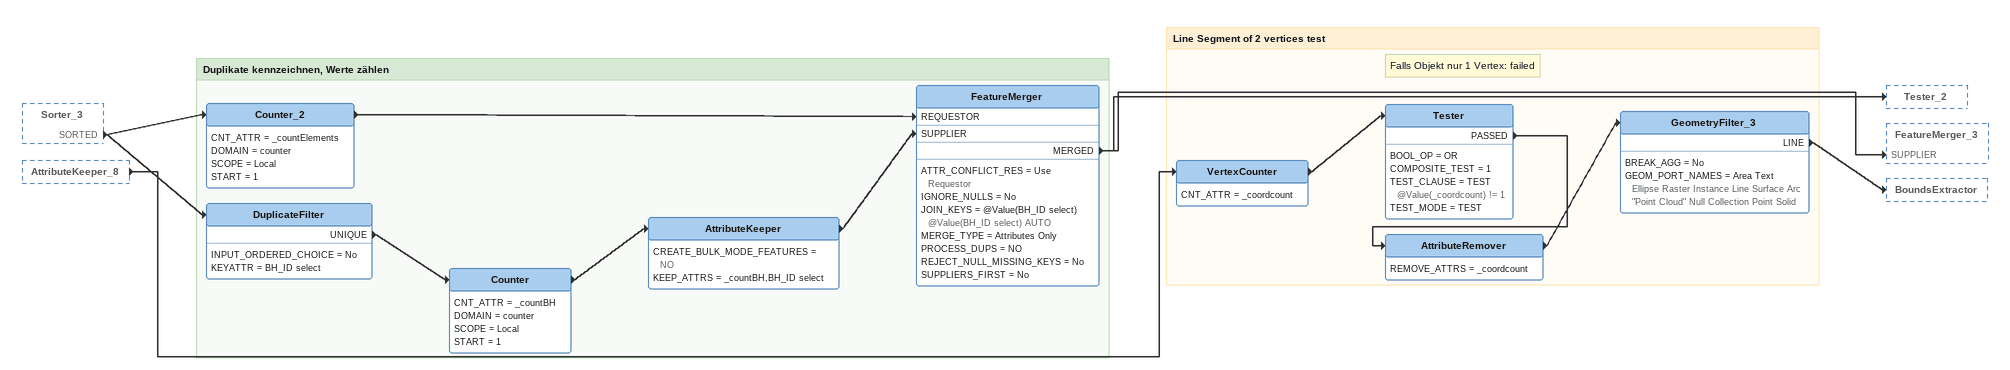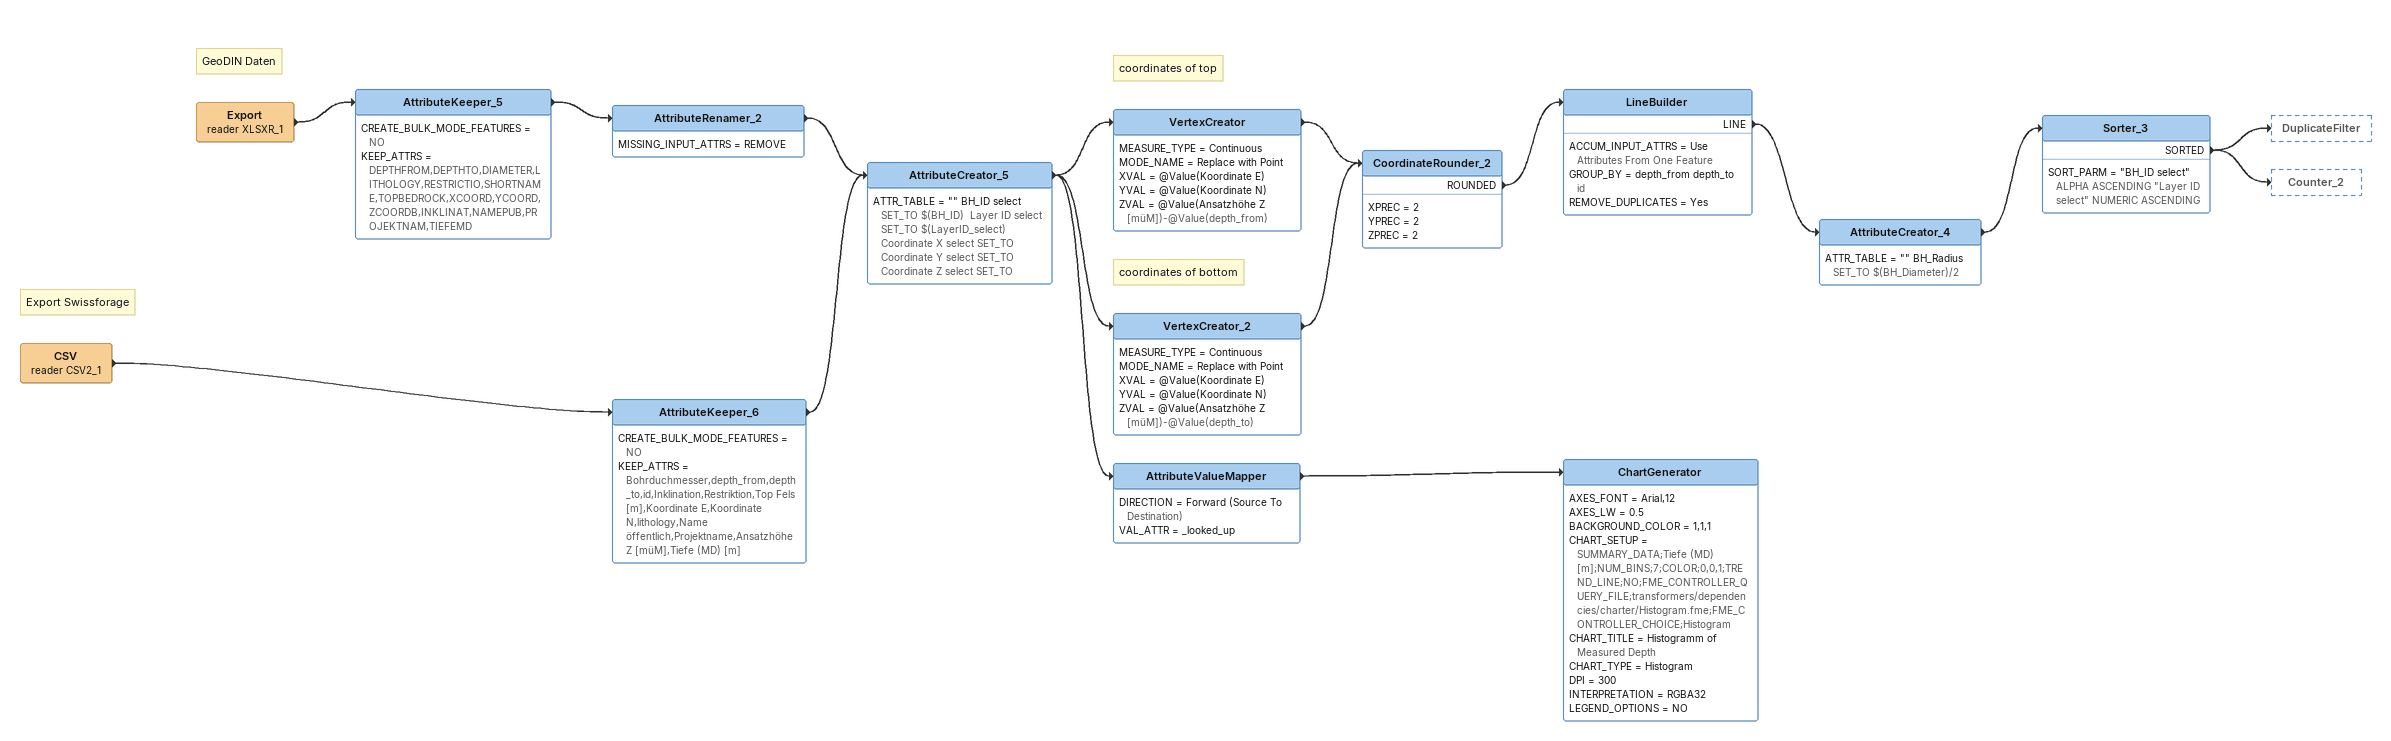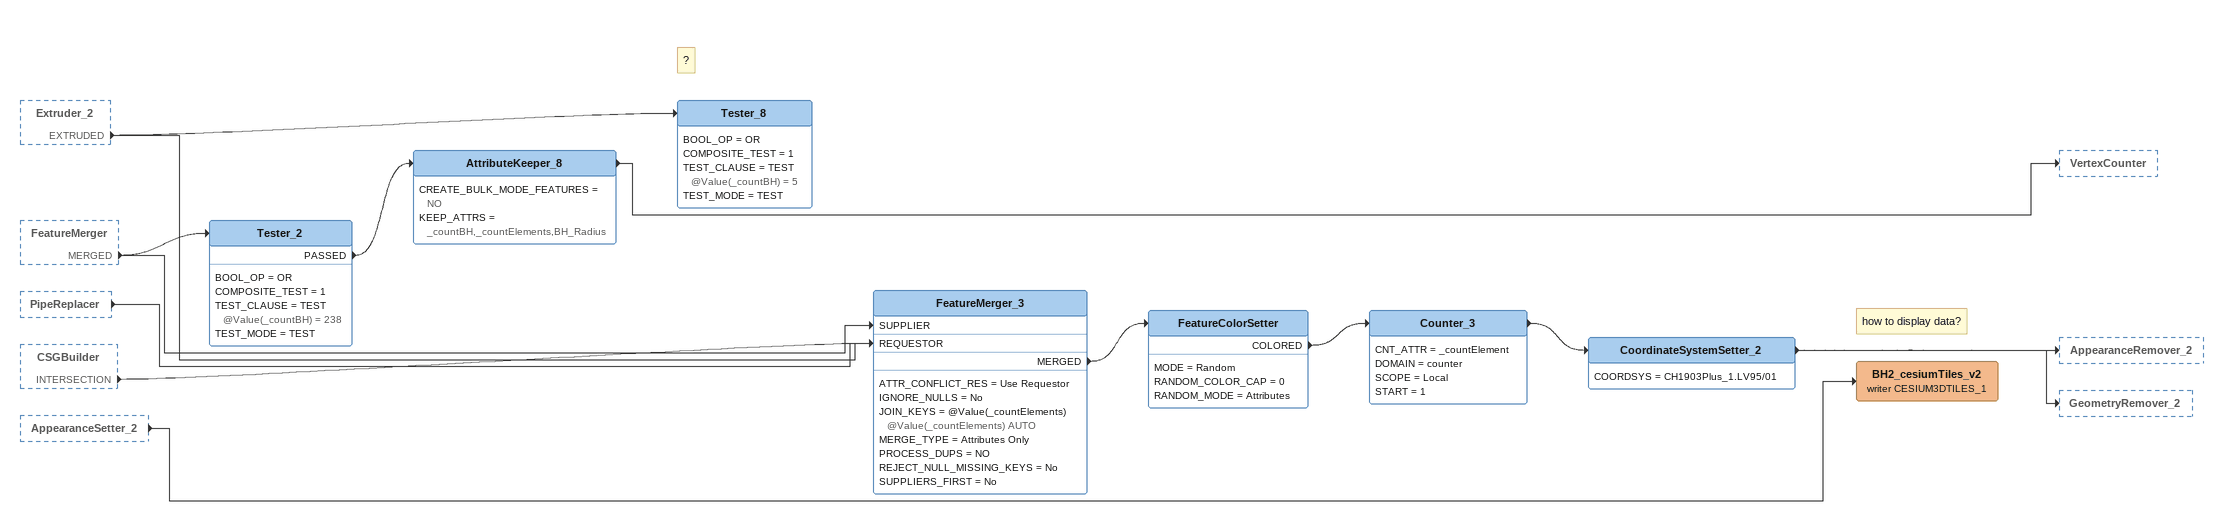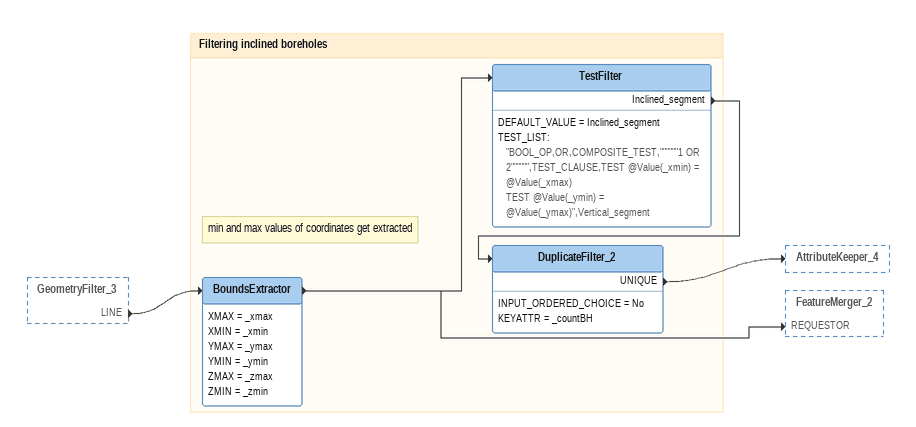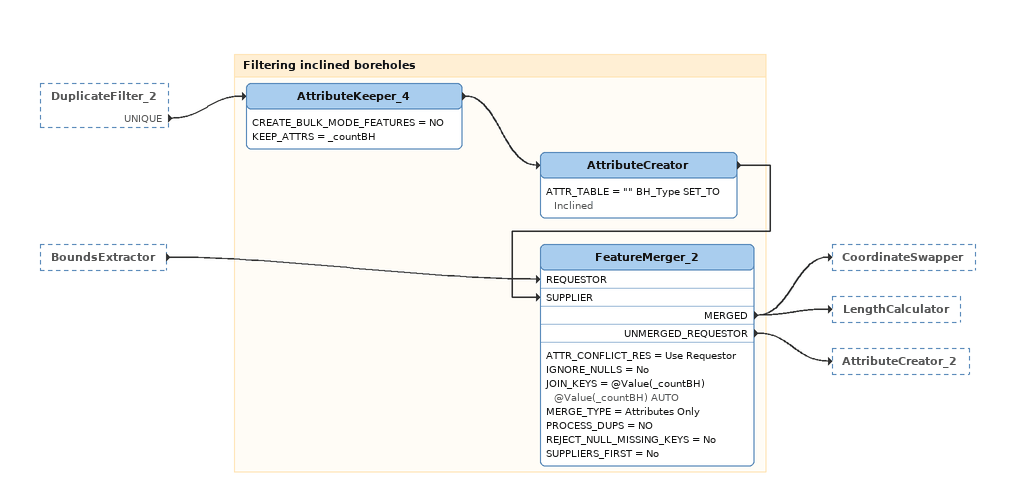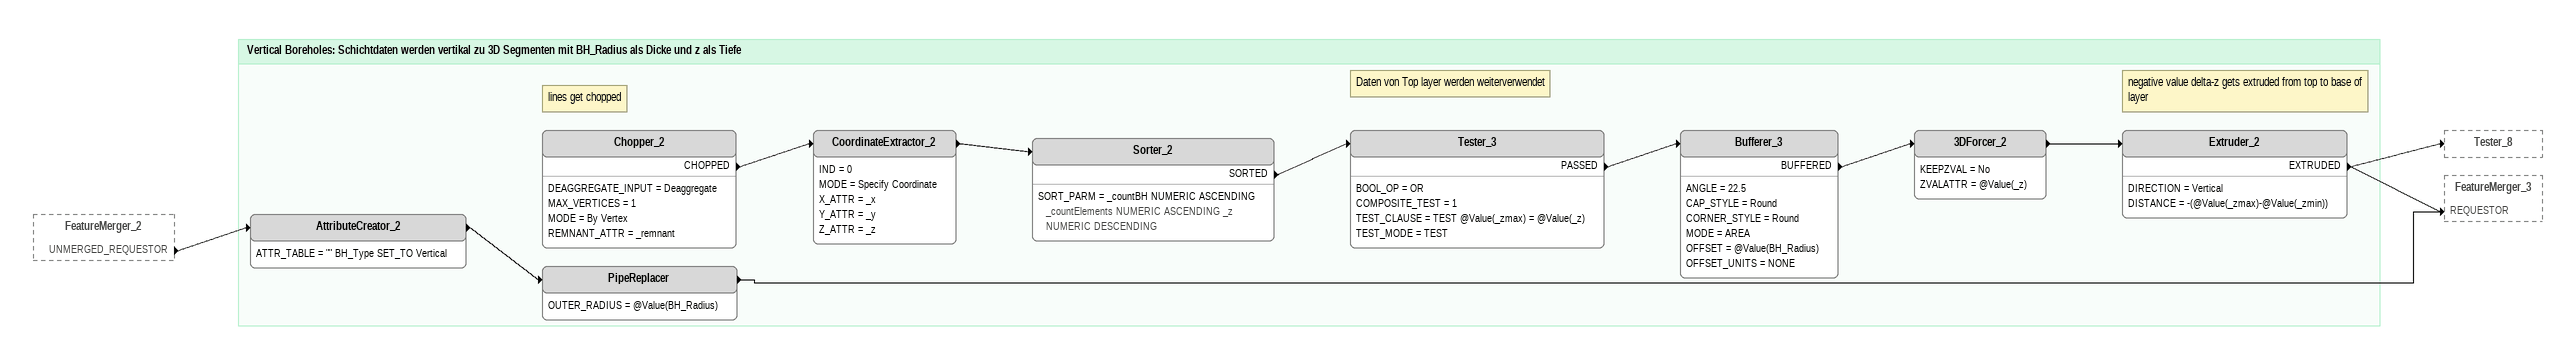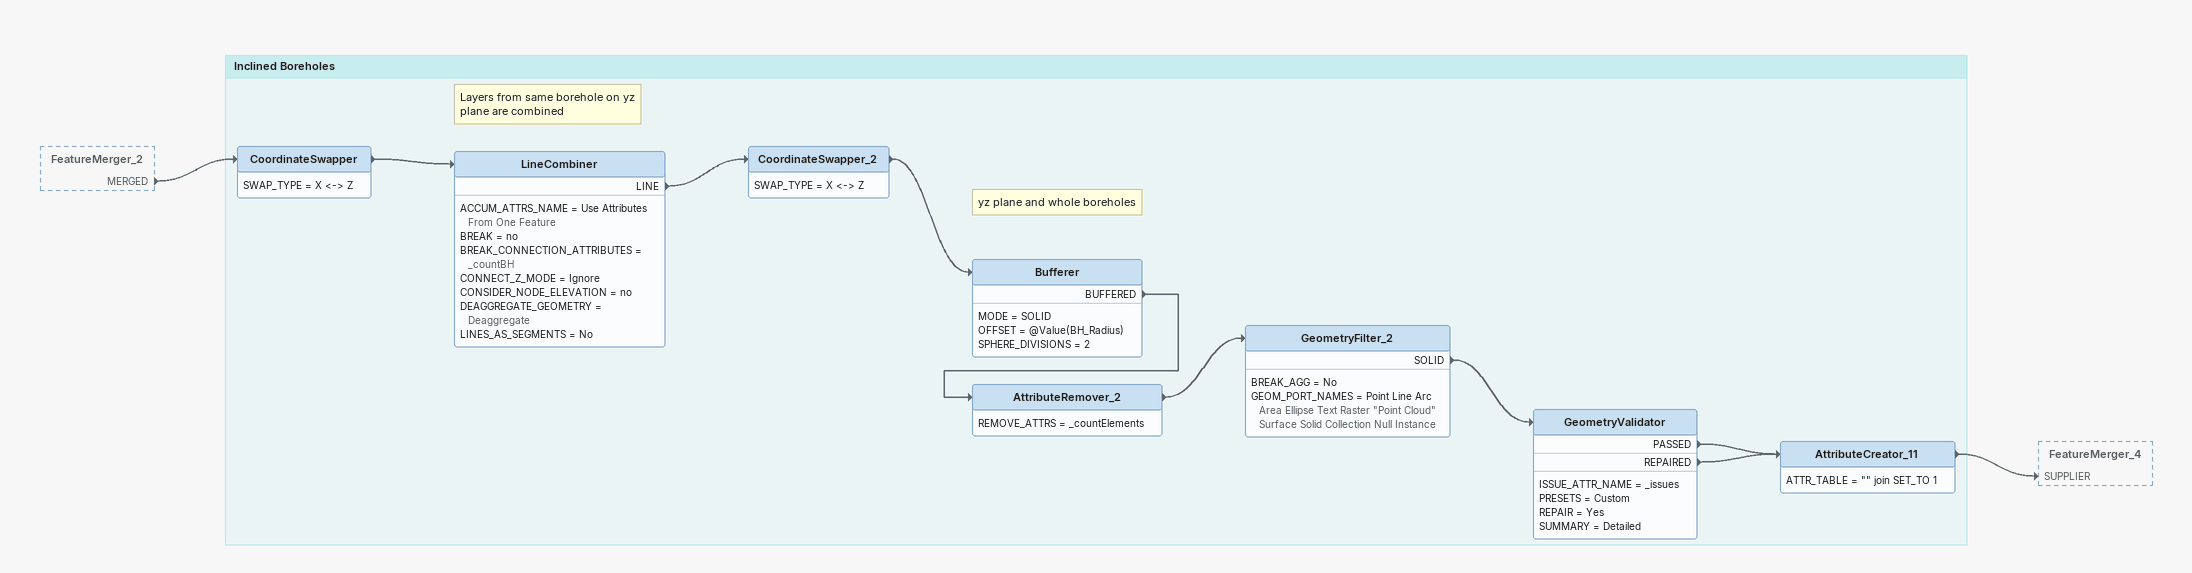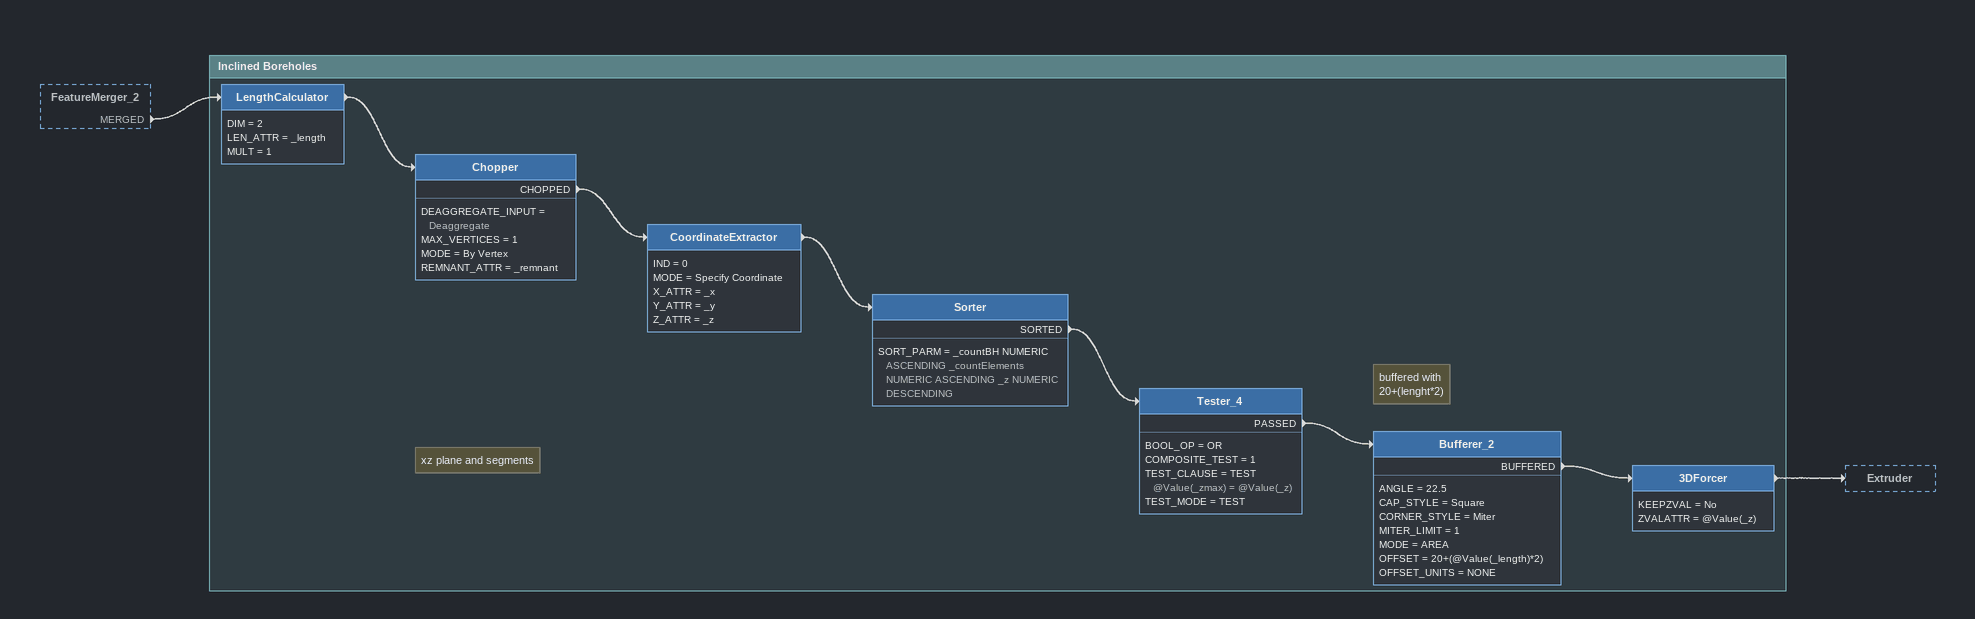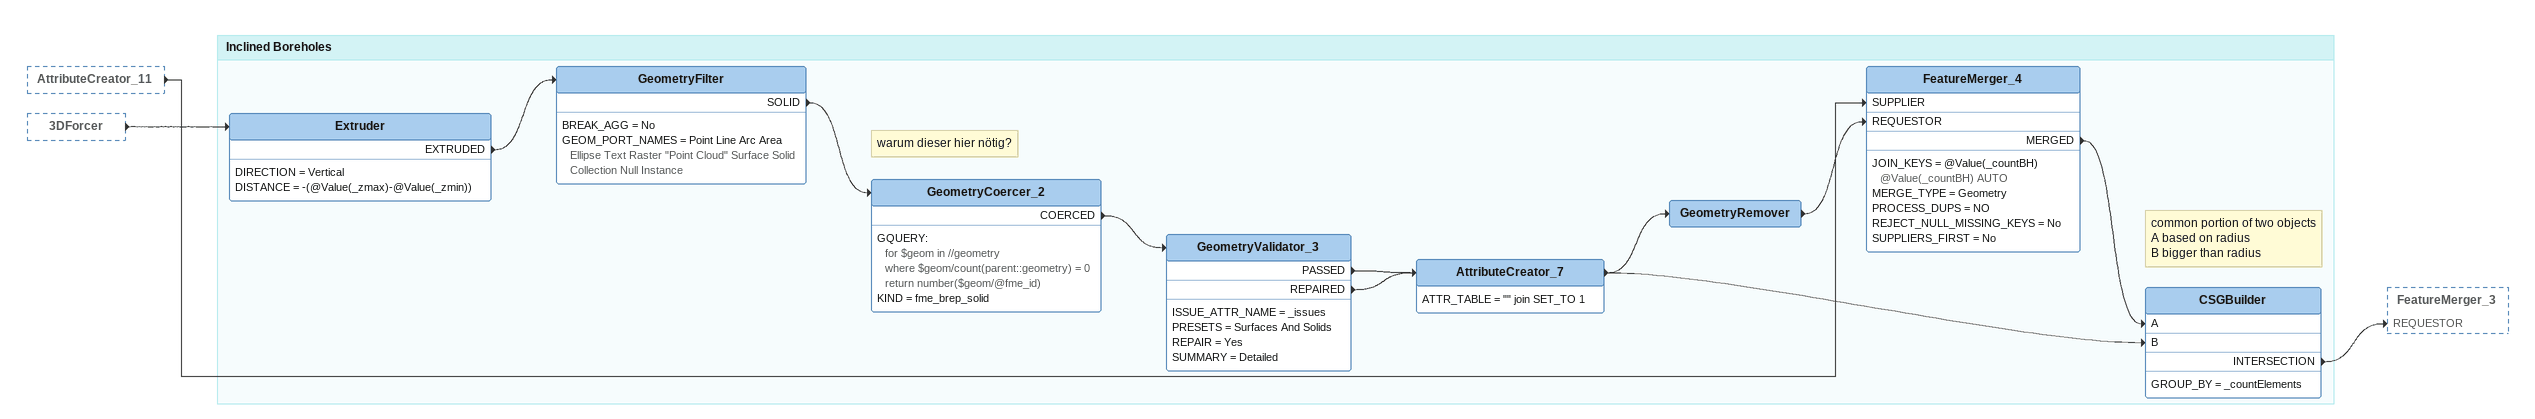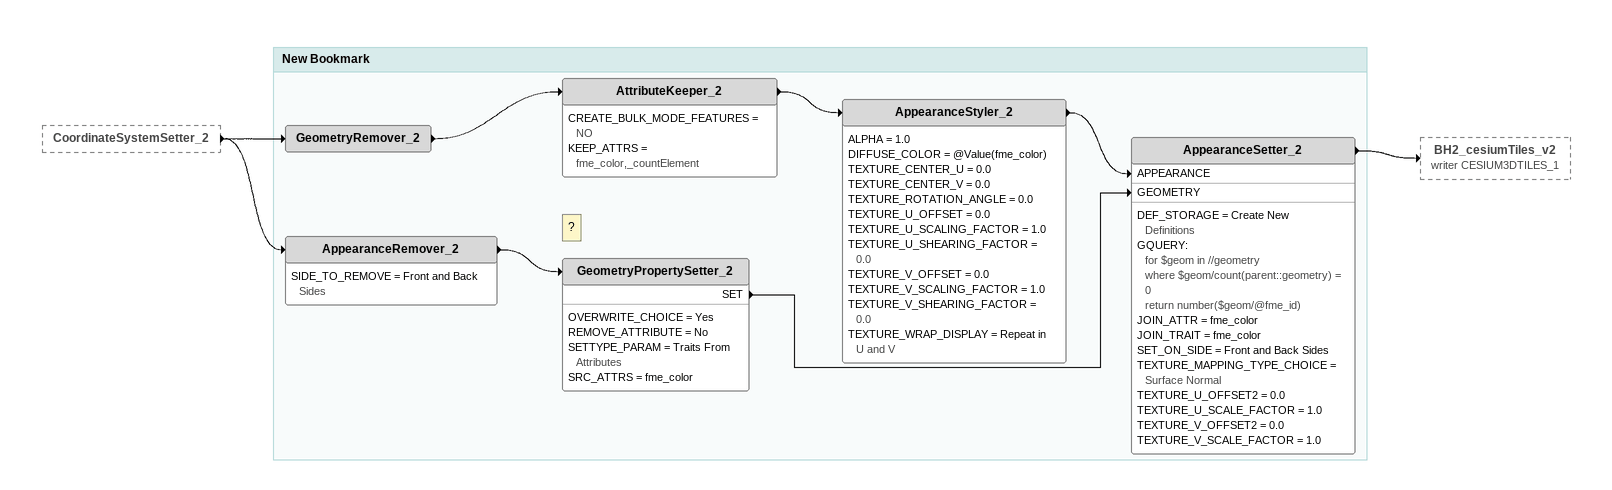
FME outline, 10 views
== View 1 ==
Sorter_3 [outside]
    SORTED -> DuplicateFilter
    SORTED -> Counter_2
AttributeKeeper_8 [outside]
    -> VertexCounter

Bookmark: Duplikate kennzeichnen, Werte zählen
Counter_2
    CNT_ATTR = _countElements
    DOMAIN = counter
    SCOPE = Local
    START = 1
    -> FeatureMerger [REQUESTOR]
DuplicateFilter
    INPUT_ORDERED_CHOICE = No
    KEYATTR = BH_ID select
    UNIQUE -> Counter
Counter
    CNT_ATTR = _countBH
    DOMAIN = counter
    SCOPE = Local
    START = 1
    -> AttributeKeeper
AttributeKeeper
    CREATE_BULK_MODE_FEATURES = NO
    KEEP_ATTRS = _countBH,BH_ID select
    -> FeatureMerger [SUPPLIER]
FeatureMerger
    ATTR_CONFLICT_RES = Use Requestor
    IGNORE_NULLS = No
    JOIN_KEYS = @Value(BH_ID select) @Value(BH_ID select) AUTO
    MERGE_TYPE = Attributes Only
    PROCESS_DUPS = NO
    REJECT_NULL_MISSING_KEYS = No
    SUPPLIERS_FIRST = No
    MERGED -> Tester_2
    MERGED -> FeatureMerger_3 [SUPPLIER]

Bookmark: Line Segment of 2 vertices test
VertexCounter
    CNT_ATTR = _coordcount
    -> Tester
Note: Falls Objekt nur 1 Vertex: failed
Tester
    BOOL_OP = OR
    COMPOSITE_TEST = 1
    TEST_CLAUSE = TEST @Value(_coordcount) != 1
    TEST_MODE = TEST
    PASSED -> AttributeRemover
AttributeRemover
    REMOVE_ATTRS = _coordcount
    -> GeometryFilter_3
GeometryFilter_3
    BREAK_AGG = No
    GEOM_PORT_NAMES = Area Text Ellipse Raster Instance Line Surface Arc "Point Cloud" Null Collection Point Solid
    LINE -> BoundsExtractor

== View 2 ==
Note: Export Swissforage
CSV (reader CSV2_1)
    -> AttributeKeeper_6
AttributeKeeper_6
    CREATE_BULK_MODE_FEATURES = NO
    KEEP_ATTRS = Bohrduchmesser,depth_from,depth_to,id,Inklination,Restriktion,Top Fels [m],Koordinate E,Koordinate N,lithology,Name öffentlich,Projektname,Ansatzhöhe Z [müM],Tiefe (MD) [m]
    -> AttributeCreator_5
Note: GeoDIN Daten
Export (reader XLSXR_1)
    -> AttributeKeeper_5
AttributeKeeper_5
    CREATE_BULK_MODE_FEATURES = NO
    KEEP_ATTRS = DEPTHFROM,DEPTHTO,DIAMETER,LITHOLOGY,RESTRICTIO,SHORTNAME,TOPBEDROCK,XCOORD,YCOORD,ZCOORDB,INKLINAT,NAMEPUB,PROJEKTNAM,TIEFEMD
    -> AttributeRenamer_2
AttributeRenamer_2
    MISSING_INPUT_ATTRS = REMOVE
    -> AttributeCreator_5
AttributeCreator_5
    ATTR_TABLE = "" BH_ID select SET_TO $(BH_ID)  Layer ID select SET_TO $(LayerID_select)  Coordinate X select SET_TO   Coordinate Y select SET_TO   Coordinate Z select SET_TO
    -> VertexCreator_2
    -> VertexCreator
    -> AttributeValueMapper
Note: coordinates of top
VertexCreator
    MEASURE_TYPE = Continuous
    MODE_NAME = Replace with Point
    XVAL = @Value(Koordinate E)
    YVAL = @Value(Koordinate N)
    ZVAL = @Value(Ansatzhöhe Z [müM])-@Value(depth_from)
    -> CoordinateRounder_2
Note: coordinates of bottom
VertexCreator_2
    MEASURE_TYPE = Continuous
    MODE_NAME = Replace with Point
    XVAL = @Value(Koordinate E)
    YVAL = @Value(Koordinate N)
    ZVAL = @Value(Ansatzhöhe Z [müM])-@Value(depth_to)
    -> CoordinateRounder_2
CoordinateRounder_2
    XPREC = 2
    YPREC = 2
    ZPREC = 2
    ROUNDED -> LineBuilder
LineBuilder
    ACCUM_INPUT_ATTRS = Use Attributes From One Feature
    GROUP_BY = depth_from depth_to id
    REMOVE_DUPLICATES = Yes
    LINE -> AttributeCreator_4
AttributeCreator_4
    ATTR_TABLE = "" BH_Radius SET_TO $(BH_Diameter)/2
    -> Sorter_3
Sorter_3
    SORT_PARM = "BH_ID select" ALPHA ASCENDING "Layer ID select" NUMERIC ASCENDING
    SORTED -> DuplicateFilter
    SORTED -> Counter_2
AttributeValueMapper
    DIRECTION = Forward (Source To Destination)
    VAL_ATTR = _looked_up
    -> ChartGenerator
ChartGenerator
    AXES_FONT = Arial,12
    AXES_LW = 0.5
    BACKGROUND_COLOR = 1,1,1
    CHART_SETUP = SUMMARY_DATA;Tiefe (MD) [m];NUM_BINS;7;COLOR;0,0,1;TREND_LINE;NO;FME_CONTROLLER_QUERY_FILE;transformers/dependencies/charter/Histogram.fme;FME_CONTROLLER_CHOICE;Histogram
    CHART_TITLE = Histogramm of Measured Depth
    CHART_TYPE = Histogram
    DPI = 300
    INTERPRETATION = RGBA32
    LEGEND_OPTIONS = NO

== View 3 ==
Extruder_2 [outside]
    EXTRUDED -> Tester_8
    EXTRUDED -> FeatureMerger_3 [REQUESTOR]
FeatureMerger [outside]
    MERGED -> Tester_2
    MERGED -> FeatureMerger_3 [SUPPLIER]
PipeReplacer [outside]
    -> FeatureMerger_3 [REQUESTOR]
CSGBuilder [outside]
    INTERSECTION -> FeatureMerger_3 [REQUESTOR]
AppearanceSetter_2 [outside]
    -> BH2_cesiumTiles_v2 (writer CESIUM3DTILES_1)
Tester_2
    BOOL_OP = OR
    COMPOSITE_TEST = 1
    TEST_CLAUSE = TEST @Value(_countBH) = 238
    TEST_MODE = TEST
    PASSED -> AttributeKeeper_8
AttributeKeeper_8
    CREATE_BULK_MODE_FEATURES = NO
    KEEP_ATTRS = _countBH,_countElements,BH_Radius
    -> VertexCounter
Note: ?
Tester_8
    BOOL_OP = OR
    COMPOSITE_TEST = 1
    TEST_CLAUSE = TEST @Value(_countBH) = 5
    TEST_MODE = TEST
FeatureMerger_3
    ATTR_CONFLICT_RES = Use Requestor
    IGNORE_NULLS = No
    JOIN_KEYS = @Value(_countElements) @Value(_countElements) AUTO
    MERGE_TYPE = Attributes Only
    PROCESS_DUPS = NO
    REJECT_NULL_MISSING_KEYS = No
    SUPPLIERS_FIRST = No
    MERGED -> FeatureColorSetter
FeatureColorSetter
    MODE = Random
    RANDOM_COLOR_CAP = 0
    RANDOM_MODE = Attributes
    COLORED -> Counter_3
Counter_3
    CNT_ATTR = _countElement
    DOMAIN = counter
    SCOPE = Local
    START = 1
    -> CoordinateSystemSetter_2
CoordinateSystemSetter_2
    COORDSYS = CH1903Plus_1.LV95/01
    -> AppearanceRemover_2
    -> GeometryRemover_2
Note: how to display data?
BH2_cesiumTiles_v2 (writer CESIUM3DTILES_1)

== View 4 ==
GeometryFilter_3 [outside]
    LINE -> BoundsExtractor

Bookmark: Filtering inclined boreholes
Note: min and max values of coordinates get extracted
BoundsExtractor
    XMAX = _xmax
    XMIN = _xmin
    YMAX = _ymax
    YMIN = _ymin
    ZMAX = _zmax
    ZMIN = _zmin
    -> TestFilter
    -> FeatureMerger_2 [REQUESTOR]
TestFilter
    DEFAULT_VALUE = Inclined_segment
    TEST_LIST:
      "BOOL_OP,OR,COMPOSITE_TEST,""""""1 OR 2"""""",TEST_CLAUSE,TEST @Value(_xmin) = @Value(_xmax)
      TEST @Value(_ymin) = @Value(_ymax)",Vertical_segment
    Inclined_segment -> DuplicateFilter_2
DuplicateFilter_2
    INPUT_ORDERED_CHOICE = No
    KEYATTR = _countBH
    UNIQUE -> AttributeKeeper_4

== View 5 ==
DuplicateFilter_2 [outside]
    UNIQUE -> AttributeKeeper_4
BoundsExtractor [outside]
    -> FeatureMerger_2 [REQUESTOR]

Bookmark: Filtering inclined boreholes
AttributeKeeper_4
    CREATE_BULK_MODE_FEATURES = NO
    KEEP_ATTRS = _countBH
    -> AttributeCreator
AttributeCreator
    ATTR_TABLE = "" BH_Type SET_TO Inclined
    -> FeatureMerger_2 [SUPPLIER]
FeatureMerger_2
    ATTR_CONFLICT_RES = Use Requestor
    IGNORE_NULLS = No
    JOIN_KEYS = @Value(_countBH) @Value(_countBH) AUTO
    MERGE_TYPE = Attributes Only
    PROCESS_DUPS = NO
    REJECT_NULL_MISSING_KEYS = No
    SUPPLIERS_FIRST = No
    MERGED -> CoordinateSwapper
    MERGED -> LengthCalculator
    UNMERGED_REQUESTOR -> AttributeCreator_2

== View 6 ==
FeatureMerger_2 [outside]
    UNMERGED_REQUESTOR -> AttributeCreator_2

Bookmark: Vertical Boreholes: Schichtdaten werden vertikal zu 3D Segmenten mit BH_Radius als Dicke und z als Tiefe
AttributeCreator_2
    ATTR_TABLE = "" BH_Type SET_TO Vertical
    -> PipeReplacer
PipeReplacer
    OUTER_RADIUS = @Value(BH_Radius)
    -> FeatureMerger_3 [REQUESTOR]
Note: lines get chopped
Chopper_2
    DEAGGREGATE_INPUT = Deaggregate
    MAX_VERTICES = 1
    MODE = By Vertex
    REMNANT_ATTR = _remnant
    CHOPPED -> CoordinateExtractor_2
CoordinateExtractor_2
    IND = 0
    MODE = Specify Coordinate
    X_ATTR = _x
    Y_ATTR = _y
    Z_ATTR = _z
    -> Sorter_2
Sorter_2
    SORT_PARM = _countBH NUMERIC ASCENDING _countElements NUMERIC ASCENDING _z NUMERIC DESCENDING
    SORTED -> Tester_3
Note: Daten von Top layer werden weiterverwendet
Tester_3
    BOOL_OP = OR
    COMPOSITE_TEST = 1
    TEST_CLAUSE = TEST @Value(_zmax) = @Value(_z)
    TEST_MODE = TEST
    PASSED -> Bufferer_3
Bufferer_3
    ANGLE = 22.5
    CAP_STYLE = Round
    CORNER_STYLE = Round
    MODE = AREA
    OFFSET = @Value(BH_Radius)
    OFFSET_UNITS = NONE
    BUFFERED -> 3DForcer_2
3DForcer_2
    KEEPZVAL = No
    ZVALATTR = @Value(_z)
    -> Extruder_2
Note: negative value delta-z gets extruded from top to base of layer
Extruder_2
    DIRECTION = Vertical
    DISTANCE = -(@Value(_zmax)-@Value(_zmin))
    EXTRUDED -> Tester_8
    EXTRUDED -> FeatureMerger_3 [REQUESTOR]

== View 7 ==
FeatureMerger_2 [outside]
    MERGED -> CoordinateSwapper

Bookmark: Inclined Boreholes
CoordinateSwapper
    SWAP_TYPE = X <-> Z
    -> LineCombiner
Note: Layers from same borehole on yz plane are combined
LineCombiner
    ACCUM_ATTRS_NAME = Use Attributes From One Feature
    BREAK = no
    BREAK_CONNECTION_ATTRIBUTES = _countBH
    CONNECT_Z_MODE = Ignore
    CONSIDER_NODE_ELEVATION = no
    DEAGGREGATE_GEOMETRY = Deaggregate
    LINES_AS_SEGMENTS = No
    LINE -> CoordinateSwapper_2
CoordinateSwapper_2
    SWAP_TYPE = X <-> Z
    -> Bufferer
Note: yz plane and whole boreholes
Bufferer
    MODE = SOLID
    OFFSET = @Value(BH_Radius)
    SPHERE_DIVISIONS = 2
    BUFFERED -> AttributeRemover_2
AttributeRemover_2
    REMOVE_ATTRS = _countElements
    -> GeometryFilter_2
GeometryFilter_2
    BREAK_AGG = No
    GEOM_PORT_NAMES = Point Line Arc Area Ellipse Text Raster "Point Cloud" Surface Solid Collection Null Instance
    SOLID -> GeometryValidator
GeometryValidator
    ISSUE_ATTR_NAME = _issues
    PRESETS = Custom
    REPAIR = Yes
    SUMMARY = Detailed
    PASSED -> AttributeCreator_11
    REPAIRED -> AttributeCreator_11
AttributeCreator_11
    ATTR_TABLE = "" join SET_TO 1
    -> FeatureMerger_4 [SUPPLIER]

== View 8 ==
FeatureMerger_2 [outside]
    MERGED -> LengthCalculator

Bookmark: Inclined Boreholes
LengthCalculator
    DIM = 2
    LEN_ATTR = _length
    MULT = 1
    -> Chopper
Chopper
    DEAGGREGATE_INPUT = Deaggregate
    MAX_VERTICES = 1
    MODE = By Vertex
    REMNANT_ATTR = _remnant
    CHOPPED -> CoordinateExtractor
CoordinateExtractor
    IND = 0
    MODE = Specify Coordinate
    X_ATTR = _x
    Y_ATTR = _y
    Z_ATTR = _z
    -> Sorter
Note: xz plane and segments
Sorter
    SORT_PARM = _countBH NUMERIC ASCENDING _countElements NUMERIC ASCENDING _z NUMERIC DESCENDING
    SORTED -> Tester_4
Tester_4
    BOOL_OP = OR
    COMPOSITE_TEST = 1
    TEST_CLAUSE = TEST @Value(_zmax) = @Value(_z)
    TEST_MODE = TEST
    PASSED -> Bufferer_2
Note: buffered with / 20+(lenght*2)
Bufferer_2
    ANGLE = 22.5
    CAP_STYLE = Square
    CORNER_STYLE = Miter
    MITER_LIMIT = 1
    MODE = AREA
    OFFSET = 20+(@Value(_length)*2)
    OFFSET_UNITS = NONE
    BUFFERED -> 3DForcer
3DForcer
    KEEPZVAL = No
    ZVALATTR = @Value(_z)
    -> Extruder

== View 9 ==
AttributeCreator_11 [outside]
    -> FeatureMerger_4 [SUPPLIER]
3DForcer [outside]
    -> Extruder

Bookmark: Inclined Boreholes
Extruder
    DIRECTION = Vertical
    DISTANCE = -(@Value(_zmax)-@Value(_zmin))
    EXTRUDED -> GeometryFilter
GeometryFilter
    BREAK_AGG = No
    GEOM_PORT_NAMES = Point Line Arc Area Ellipse Text Raster "Point Cloud" Surface Solid Collection Null Instance
    SOLID -> GeometryCoercer_2
Note: warum dieser hier nötig?
GeometryCoercer_2
    GQUERY:
      for $geom in //geometry
      where $geom/count(parent::geometry) = 0
      return number($geom/@fme_id)
    KIND = fme_brep_solid
    COERCED -> GeometryValidator_3
GeometryValidator_3
    ISSUE_ATTR_NAME = _issues
    PRESETS = Surfaces And Solids
    REPAIR = Yes
    SUMMARY = Detailed
    PASSED -> AttributeCreator_7
    REPAIRED -> AttributeCreator_7
AttributeCreator_7
    ATTR_TABLE = "" join SET_TO 1
    -> GeometryRemover
    -> CSGBuilder [B]
GeometryRemover
    -> FeatureMerger_4 [REQUESTOR]
FeatureMerger_4
    JOIN_KEYS = @Value(_countBH) @Value(_countBH) AUTO
    MERGE_TYPE = Geometry
    PROCESS_DUPS = NO
    REJECT_NULL_MISSING_KEYS = No
    SUPPLIERS_FIRST = No
    MERGED -> CSGBuilder [A]
Note: common portion of two objects / A based on radius / B bigger than radius
CSGBuilder
    GROUP_BY = _countElements
    INTERSECTION -> FeatureMerger_3 [REQUESTOR]

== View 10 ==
CoordinateSystemSetter_2 [outside]
    -> AppearanceRemover_2
    -> GeometryRemover_2

Bookmark: New Bookmark
GeometryRemover_2
    -> AttributeKeeper_2
AttributeKeeper_2
    CREATE_BULK_MODE_FEATURES = NO
    KEEP_ATTRS = fme_color,_countElement
    -> AppearanceStyler_2
AppearanceStyler_2
    ALPHA = 1.0
    DIFFUSE_COLOR = @Value(fme_color)
    TEXTURE_CENTER_U = 0.0
    TEXTURE_CENTER_V = 0.0
    TEXTURE_ROTATION_ANGLE = 0.0
    TEXTURE_U_OFFSET = 0.0
    TEXTURE_U_SCALING_FACTOR = 1.0
    TEXTURE_U_SHEARING_FACTOR = 0.0
    TEXTURE_V_OFFSET = 0.0
    TEXTURE_V_SCALING_FACTOR = 1.0
    TEXTURE_V_SHEARING_FACTOR = 0.0
    TEXTURE_WRAP_DISPLAY = Repeat in U and V
    -> AppearanceSetter_2 [APPEARANCE]
AppearanceRemover_2
    SIDE_TO_REMOVE = Front and Back Sides
    -> GeometryPropertySetter_2
Note: ?
GeometryPropertySetter_2
    OVERWRITE_CHOICE = Yes
    REMOVE_ATTRIBUTE = No
    SETTYPE_PARAM = Traits From Attributes
    SRC_ATTRS = fme_color
    SET -> AppearanceSetter_2 [GEOMETRY]
AppearanceSetter_2
    DEF_STORAGE = Create New Definitions
    GQUERY:
      for $geom in //geometry
      where $geom/count(parent::geometry) = 0
      return number($geom/@fme_id)
    JOIN_ATTR = fme_color
    JOIN_TRAIT = fme_color
    SET_ON_SIDE = Front and Back Sides
    TEXTURE_MAPPING_TYPE_CHOICE = Surface Normal
    TEXTURE_U_OFFSET2 = 0.0
    TEXTURE_U_SCALE_FACTOR = 1.0
    TEXTURE_V_OFFSET2 = 0.0
    TEXTURE_V_SCALE_FACTOR = 1.0
    -> BH2_cesiumTiles_v2 (writer CESIUM3DTILES_1)
